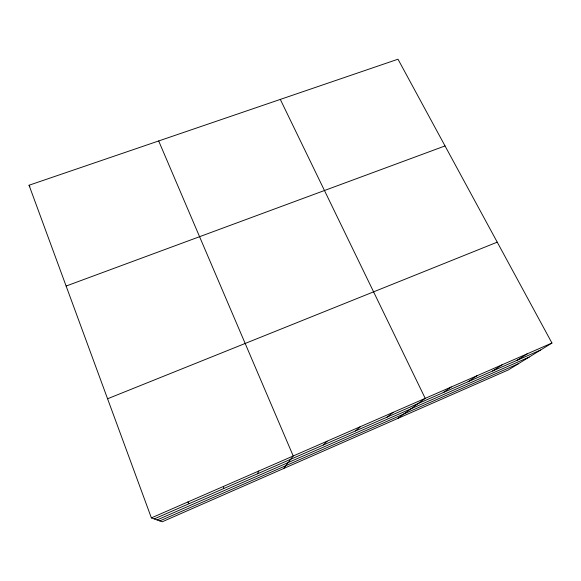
<?xml version="1.0" encoding="UTF-8"?>
<svg xmlns="http://www.w3.org/2000/svg" width="581" height="581" viewBox="0 0 581 581"><rect width="100%" height="100%" fill="white"/><g stroke="black" fill="none" stroke-linecap="round" stroke-linejoin="round"><path stroke-width="0.87" d="M257.477 473.798L258.734 471.038M283.601 468.533L293.223 455.983L158.686 140.958M323.356 444.995L327.103 441.19M355.449 430.971L360.387 426.657M387.004 417.173L393.083 412.387M397.716 418.465L425.219 398.355L280.303 99.409M443.216 392.603L451.284 386.975M468.061 381.746L476.979 375.762M492.565 371.027L502.325 364.694M516.741 360.46L527.308 353.785M551.95 343.03L508.353 369.923L162.215 521.789L151.387 517.903L29.05 185.237L397.992 59.211L551.95 343.03L151.387 517.903M159.79 520.917L518.237 363.822M154.241 518.927L540.599 350.031M157.088 519.951L529.175 357.083M107.572 398.762L497.234 242.161M66.118 286.041L445.031 145.933M187.83 501.991L189.261 503.618M29.05 185.237L29.885 186.77M223.605 486.377L223.67 488.57"/></g></svg>
